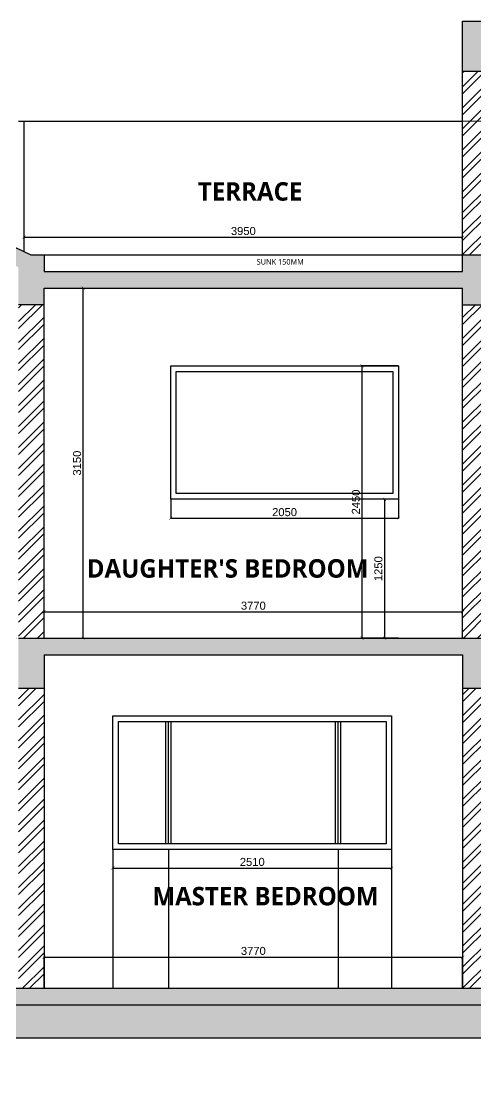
# Model space of a CAD drawing. Header units: millimetres. Extents: x 922141 to 965068, y 34629 to 256118.
# Drawn here: x 945119 to 949210, y 43839 to 53407 of the extents above; entities that cross this region are included whole.
import ezdxf

# ---------------------------------------------------------------- set-up
doc = ezdxf.new("R2010")
doc.units = ezdxf.units.MM
doc.header["$PDMODE"] = 35
doc.linetypes.add('ACAD_ISO03W100', pattern=[30, 12, -18])
doc.layers.get('0').update_dxf_attribs({"plot": 0})
doc.layers.get('Defpoints').update_dxf_attribs({"color": 6})
for name, color, linetype, lineweight in [('ABA_02_wall', 7, 'Continuous', 30), ('MCA__ ARREDO', 133, 'Continuous', 5), ('MCA__ LANDSCAPE', 136, 'Continuous', 5), ('MCA__ LAYOUT TESTO', 6, 'Continuous', 5)]:
    doc.layers.add(name, color=color, linetype=linetype, lineweight=lineweight)
for name, color, linetype in [('ABA_03_elevation 04', 8, 'Continuous'), ('ABA_08_glass', 142, 'Continuous'), ('ABA_09_ hatch rcc', 43, 'Continuous'), ('ABA_09_hatch misc', 253, 'Continuous'), ('MCA__ FACCIATA', 140, 'Continuous')]:
    doc.layers.add(name, color=color, linetype=linetype)
doc.styles.get("Standard").update_dxf_attribs({"font": 'arial.ttf'})
doc.dimstyles.new('ISO-25', dxfattribs={"dimtxt": 250, "dimasz": 20, "dimexe": 1.25, "dimexo": 0.625, "dimtad": 1, "dimdec": 1, "dimrnd": 5, "dimtxsty": 'Standard', "dimcen": 2.5, "dimadec": 0, "dimazin": 0, "dimtfac": 1, "dimtdec": 1, "dimtmove": 0, "dimatfit": 3, "dimfxl": 1, "dimarcsym": 0})
pattern_1 = [(45, (-559204.67, -305675.15), (-94.292689, 94.292689), []), (45, (-559141.8, -305675.15), (-94.292689, 94.292689), [])]

# ---------------------------------------------------------------- blocks, each defined once
blk = doc.blocks.new('_ArchTick')
at = {"color": 0, "linetype": 'ByBlock', "const_width": 0.15}
blk.add_lwpolyline([(-0.5, -0.5), (0.5, 0.5)], dxfattribs=at)
blk = doc.blocks.new('*D311')
at = {"layer": 'Defpoints', "color": 0, "transparency": 16777216}
for p in [(945323.9, 51006.8), (945676, 51006.8), (945323.9, 47856.8)]:
    blk.add_point(p, dxfattribs=at)
at = {"layer": 'MCA__ FACCIATA', "color": 0, "lineweight": -2, "transparency": 16777216}
for p, q in [((945324.5, 51006.8), (945677.2, 51006.8)), ((945676, 47856.8), (945676, 51006.8)), ((945324.5, 47856.8), (945677.2, 47856.8))]:
    blk.add_line(p, q, dxfattribs=at)
at = {"layer": 'MCA__ FACCIATA', "color": 0, "lineweight": -2, "transparency": 16777216, "xscale": 27, "yscale": 27, "zscale": 27}
for p, rotation in [((945676, 51006.8), 90), ((945676, 47856.8), 270)]:
    blk.add_blockref('_ArchTick', p, dxfattribs=dict(at, rotation=rotation))
at = {"layer": 'MCA__ FACCIATA', "color": 0, "lineweight": 0, "transparency": 16777216, "insert": (945621.2, 49431.8), "char_height": 72, "attachment_point": 5, "rotation": 90}
blk.add_mtext('3150', dxfattribs=at)
blk = doc.blocks.new('*D332')
at = {"layer": 'Defpoints', "color": 0, "transparency": 16777216}
for p in [(948513.9, 49106.8), (948388.6, 47856.8), (948513.9, 47856.8)]:
    blk.add_point(p, dxfattribs=at)
at = {"layer": 'MCA__ FACCIATA', "color": 0, "lineweight": -2, "transparency": 16777216}
for p, q in [((948513.3, 49106.8), (948387.3, 49106.8)), ((948388.6, 49106.8), (948388.6, 47856.8)), ((948513.3, 47856.8), (948387.3, 47856.8))]:
    blk.add_line(p, q, dxfattribs=at)
at = {"layer": 'MCA__ FACCIATA', "color": 0, "lineweight": -2, "transparency": 16777216, "xscale": 27, "yscale": 27, "zscale": 27}
for p, rotation in [((948388.6, 49106.8), 90), ((948388.6, 47856.8), 270)]:
    blk.add_blockref('_ArchTick', p, dxfattribs=dict(at, rotation=rotation))
at = {"layer": 'MCA__ FACCIATA', "color": 0, "lineweight": 0, "transparency": 16777216, "insert": (948333.8, 48481.8), "char_height": 72, "attachment_point": 5, "rotation": 90}
blk.add_mtext('1250', dxfattribs=at)
blk = doc.blocks.new('*D333')
at = {"layer": 'Defpoints', "color": 0, "transparency": 16777216}
for p in [(948513.9, 50306.8), (948185.8, 47856.8), (948513.9, 47856.8)]:
    blk.add_point(p, dxfattribs=at)
at = {"layer": 'MCA__ FACCIATA', "color": 0, "lineweight": -2, "transparency": 16777216}
for p, q in [((948513.3, 50306.8), (948184.6, 50306.8)), ((948185.8, 50306.8), (948185.8, 47856.8)), ((948513.3, 47856.8), (948184.6, 47856.8))]:
    blk.add_line(p, q, dxfattribs=at)
at = {"layer": 'MCA__ FACCIATA', "color": 0, "lineweight": -2, "transparency": 16777216, "xscale": 27, "yscale": 27, "zscale": 27}
for p, rotation in [((948185.8, 50306.8), 90), ((948185.8, 47856.8), 270)]:
    blk.add_blockref('_ArchTick', p, dxfattribs=dict(at, rotation=rotation))
at = {"layer": 'MCA__ FACCIATA', "color": 0, "lineweight": 0, "transparency": 16777216, "insert": (948131.1, 49081.8), "char_height": 72, "attachment_point": 5, "rotation": 90}
blk.add_mtext('2450', dxfattribs=at)
blk = doc.blocks.new('*D353')
at = {"layer": 'Defpoints', "color": 0, "transparency": 16777216}
for p in [(949091.9, 44987.9), (945323.9, 44706.8), (949091.9, 44706.8)]:
    blk.add_point(p, dxfattribs=at)
at = {"layer": 'MCA__ FACCIATA', "color": 0, "lineweight": -2, "transparency": 16777216}
for p, q in [((945323.9, 44707.5), (945323.9, 44989.1)), ((945323.9, 44987.9), (949091.9, 44987.9)), ((949091.9, 44707.5), (949091.9, 44989.1))]:
    blk.add_line(p, q, dxfattribs=at)
at = {"layer": 'MCA__ FACCIATA', "color": 0, "lineweight": -2, "transparency": 16777216, "xscale": 27, "yscale": 27, "zscale": 27, "rotation": 180}
blk.add_blockref('_ArchTick', (945323.9, 44987.9), dxfattribs=at)
at = {"layer": 'MCA__ FACCIATA', "color": 0, "lineweight": -2, "transparency": 16777216, "xscale": 27, "yscale": 27, "zscale": 27}
blk.add_blockref('_ArchTick', (949091.9, 44987.9), dxfattribs=at)
at = {"layer": 'MCA__ FACCIATA', "color": 0, "lineweight": 0, "transparency": 16777216, "insert": (947207.9, 45042.6), "char_height": 72, "attachment_point": 5}
blk.add_mtext('3770', dxfattribs=at)
blk = doc.blocks.new('*D358')
at = {"layer": 'Defpoints', "color": 0, "transparency": 16777216}
for p in [(945943.9, 45956.8), (948452.7, 45956.8), (948452.7, 45788.5)]:
    blk.add_point(p, dxfattribs=at)
at = {"layer": 'MCA__ FACCIATA', "color": 0, "lineweight": -2, "transparency": 16777216}
for p, q in [((945943.9, 45956.2), (945943.9, 45787.3)), ((948452.7, 45956.2), (948452.7, 45787.3)), ((945943.9, 45788.5), (948452.7, 45788.5))]:
    blk.add_line(p, q, dxfattribs=at)
at = {"layer": 'MCA__ FACCIATA', "color": 0, "lineweight": -2, "transparency": 16777216, "xscale": 27, "yscale": 27, "zscale": 27, "rotation": 180}
blk.add_blockref('_ArchTick', (945943.9, 45788.5), dxfattribs=at)
at = {"layer": 'MCA__ FACCIATA', "color": 0, "lineweight": -2, "transparency": 16777216, "xscale": 27, "yscale": 27, "zscale": 27}
blk.add_blockref('_ArchTick', (948452.7, 45788.5), dxfattribs=at)
at = {"layer": 'MCA__ FACCIATA', "color": 0, "lineweight": 0, "transparency": 16777216, "insert": (947198.3, 45843.3), "char_height": 72, "attachment_point": 5}
blk.add_mtext('2510', dxfattribs=at)
blk = doc.blocks.new('*D360')
at = {"layer": 'Defpoints', "color": 0, "transparency": 16777216}
for p in [(949091.9, 48093.8), (945323.9, 47856.8), (949091.9, 47856.8)]:
    blk.add_point(p, dxfattribs=at)
at = {"layer": 'MCA__ FACCIATA', "color": 0, "lineweight": -2, "transparency": 16777216}
for p, q in [((945323.9, 47857.5), (945323.9, 48095)), ((945323.9, 48093.8), (949091.9, 48093.8)), ((949091.9, 47857.5), (949091.9, 48095))]:
    blk.add_line(p, q, dxfattribs=at)
at = {"layer": 'MCA__ FACCIATA', "color": 0, "lineweight": -2, "transparency": 16777216, "xscale": 27, "yscale": 27, "zscale": 27, "rotation": 180}
blk.add_blockref('_ArchTick', (945323.9, 48093.8), dxfattribs=at)
at = {"layer": 'MCA__ FACCIATA', "color": 0, "lineweight": -2, "transparency": 16777216, "xscale": 27, "yscale": 27, "zscale": 27}
blk.add_blockref('_ArchTick', (949091.9, 48093.8), dxfattribs=at)
at = {"layer": 'MCA__ FACCIATA', "color": 0, "lineweight": 0, "transparency": 16777216, "insert": (947207.9, 48148.5), "char_height": 72, "attachment_point": 5}
blk.add_mtext('3770', dxfattribs=at)
blk = doc.blocks.new('*D365')
at = {"layer": 'Defpoints', "color": 0, "transparency": 16777216}
for p in [(949091.9, 51464.9), (945143.9, 51336), (949091.9, 51336)]:
    blk.add_point(p, dxfattribs=at)
at = {"layer": 'MCA__ FACCIATA', "color": 0, "lineweight": -2, "transparency": 16777216}
for p, q in [((945143.9, 51336.6), (945143.9, 51466.1)), ((945143.9, 51464.9), (949091.9, 51464.9)), ((949091.9, 51336.6), (949091.9, 51466.1))]:
    blk.add_line(p, q, dxfattribs=at)
at = {"layer": 'MCA__ FACCIATA', "color": 0, "lineweight": -2, "transparency": 16777216, "xscale": 27, "yscale": 27, "zscale": 27, "rotation": 180}
blk.add_blockref('_ArchTick', (945143.9, 51464.9), dxfattribs=at)
at = {"layer": 'MCA__ FACCIATA', "color": 0, "lineweight": -2, "transparency": 16777216, "xscale": 27, "yscale": 27, "zscale": 27}
blk.add_blockref('_ArchTick', (949091.9, 51464.9), dxfattribs=at)
at = {"layer": 'MCA__ FACCIATA', "color": 0, "lineweight": 0, "transparency": 16777216, "insert": (947117.9, 51519.7), "char_height": 72, "attachment_point": 5}
blk.add_mtext('3950', dxfattribs=at)
blk = doc.blocks.new('*D367')
at = {"layer": 'Defpoints', "color": 0, "transparency": 16777216}
for p in [(946463.9, 49106.8), (948513.9, 49106.8), (948513.9, 48935.6)]:
    blk.add_point(p, dxfattribs=at)
at = {"layer": 'MCA__ FACCIATA', "color": 0, "lineweight": -2, "transparency": 16777216}
for p, q in [((946463.9, 49106.2), (946463.9, 48934.3)), ((948513.9, 49106.2), (948513.9, 48934.3)), ((946463.9, 48935.6), (948513.9, 48935.6))]:
    blk.add_line(p, q, dxfattribs=at)
at = {"layer": 'MCA__ FACCIATA', "color": 0, "lineweight": -2, "transparency": 16777216, "xscale": 27, "yscale": 27, "zscale": 27, "rotation": 180}
blk.add_blockref('_ArchTick', (946463.9, 48935.6), dxfattribs=at)
at = {"layer": 'MCA__ FACCIATA', "color": 0, "lineweight": -2, "transparency": 16777216, "xscale": 27, "yscale": 27, "zscale": 27}
blk.add_blockref('_ArchTick', (948513.9, 48935.6), dxfattribs=at)
at = {"layer": 'MCA__ FACCIATA', "color": 0, "lineweight": 0, "transparency": 16777216, "insert": (947488.9, 48990.3), "char_height": 72, "attachment_point": 5}
blk.add_mtext('2050', dxfattribs=at)

msp = doc.modelspace()

# ---------------------------------------------------------------- hatches: boundary and pattern name
at = {"layer": 'ABA_09_ hatch rcc', "lineweight": 30, "true_color": 0xc7c8ca}
h = msp.add_hatch(color=9, dxfattribs=at)
h.dxf.hatch_style = 1
h.paths.add_polyline_path([(951867.97, 53406.83), (949091.92, 53406.83), (949091.92, 52956.83), (949321.92, 52956.83), (949321.92, 53256.83), (951641.92, 53256.83), (951641.92, 52956.83), (951867.97, 52956.83)])
h = msp.add_hatch(color=9, dxfattribs=at)
h.dxf.hatch_style = 1
h.paths.add_polyline_path([(931509.29, 48102.34), (930529.29, 48102.34), (930529.29, 47927.41), (931279.29, 47927.41), (931279.29, 47652.34), (931509.29, 47652.34), (931509.29, 47802.34), (936210.92, 47802.34), (936210.92, 47652.34), (936360.92, 47652.34), (936360.92, 47952.34), (937020.92, 47952.34), (937020.92, 47652.34), (937250.92, 47652.34), (937250.92, 48102.34), (936210.92, 48102.34), (936210.92, 47952.34), (931509.29, 47952.34)])
h.paths.add_polyline_path([(938306.48, 47587.6), (940763.92, 47587.6), (940763.92, 47737.6), (938286.13, 47737.6), (937250.92, 47451.44), (937250.92, 47295.81)])
h.paths.add_polyline_path([(951867.97, 51306.83), (951867.97, 51131.9), (952790.79, 50578.2), (952867.97, 50706.83)])
h.paths.add_polyline_path([(928109.98, 44713.6), (928109.98, 44973.36), (927961.61, 44973.36), (927961.61, 44713.6)], flags=9)
h.paths.add_polyline_path([(932280.52, 46124.6), (932280.52, 46384.36), (932132.15, 46384.36), (932132.15, 46124.6)], flags=9)
h.paths.add_polyline_path([(933475.1, 48118.39), (933475.1, 48322.21), (933326.73, 48322.21), (933326.73, 48118.39)], flags=9)
h.paths.add_polyline_path([(933524.24, 44505.85), (933524.24, 44709.67), (933375.87, 44709.67), (933375.87, 44505.85)], flags=9)
h.paths.add_polyline_path([(934805.36, 45198.88), (934805.36, 45458.64), (934656.99, 45458.64), (934656.99, 45198.88)], flags=9)
h.paths.add_polyline_path([(934556.64, 45802.88), (934556.64, 46062.64), (934408.27, 46062.64), (934408.27, 45802.88)], flags=9)
h.paths.add_polyline_path([(941190.14, 45323.88), (941190.14, 45583.64), (941041.77, 45583.64), (941041.77, 45323.88)], flags=9)
h.paths.add_polyline_path([(941190.14, 48416.28), (941190.14, 48676.04), (941041.77, 48676.04), (941041.77, 48416.28)], flags=9)
h.paths.add_polyline_path([(943772.42, 47942.05), (943772.42, 48201.81), (943624.05, 48201.81), (943624.05, 47942.05)], flags=9)
h.paths.add_polyline_path([(945696, 49302.24), (945696, 49562), (945547.63, 49562), (945547.63, 49302.24)], flags=9)
h.paths.add_polyline_path([(949512.65, 47655.85), (949512.65, 47859.67), (949364.28, 47859.67), (949364.28, 47655.85)], flags=9)
h.paths.add_polyline_path([(951458.49, 48298.88), (951458.49, 48558.64), (951310.12, 48558.64), (951310.12, 48298.88)], flags=9)
h.paths.add_polyline_path([(951458.49, 49380.23), (951458.49, 49584.05), (951310.12, 49584.05), (951310.12, 49380.23)], flags=9)
h.paths.add_polyline_path([(951458.49, 50305.23), (951458.49, 50509.05), (951310.12, 50509.05), (951310.12, 50305.23)], flags=9)
h.paths.add_polyline_path([(951458.44, 50905.21), (951458.44, 51109.03), (951310.07, 51109.03), (951310.07, 50905.21)], flags=9)
h.paths.add_polyline_path([(954348.15, 48298.88), (954348.15, 48558.64), (954199.77, 48558.64), (954199.77, 48298.88)], flags=9)
h.paths.add_polyline_path([(949512.65, 47280.82), (949512.65, 47484.64), (949364.28, 47484.64), (949364.28, 47280.82)], flags=9)
h.paths.add_polyline_path([(954293.38, 47676.85), (954293.38, 47880.67), (954145.01, 47880.67), (954145.01, 47676.85)], flags=9)
h.paths.add_polyline_path([(952540.88, 45148.88), (952540.88, 45408.64), (952392.5, 45408.64), (952392.5, 45148.88)], flags=9)
h.paths.add_polyline_path([(952274.66, 45627.88), (952274.66, 45887.64), (952126.29, 45887.64), (952126.29, 45627.88)], flags=9)
h.paths.add_polyline_path([(931473.27, 48569.39), (931473.27, 48829.15), (931324.89, 48829.15), (931324.89, 48569.39)], flags=9)
h.paths.add_polyline_path([(948408.69, 48348.88), (948408.69, 48608.64), (948260.32, 48608.64), (948260.32, 48348.88)], flags=9)
h.paths.add_polyline_path([(948205.92, 48952.88), (948205.92, 49212.64), (948057.55, 49212.64), (948057.55, 48952.88)], flags=9)
h.paths.add_polyline_path([(951465.93, 52148.88), (951465.93, 52408.64), (951317.56, 52408.64), (951317.56, 52148.88)], flags=9)
h.paths.add_polyline_path([(945293.42, 51773.88), (945293.42, 52033.64), (945145.05, 52033.64), (945145.05, 51773.88)], flags=9)
h.paths.add_polyline_path([(931857.7, 44918.03), (932061.52, 44918.03), (932061.52, 45066.41), (931857.7, 45066.41)], flags=9)
h.paths.add_polyline_path([(932946.34, 44912.65), (933206.1, 44912.65), (933206.1, 45061.02), (932946.34, 45061.02)], flags=9)
h.paths.add_polyline_path([(935255.52, 44908.44), (935515.28, 44908.44), (935515.28, 45056.81), (935255.52, 45056.81)], flags=9)
h.paths.add_polyline_path([(935281.92, 45844.88), (935541.68, 45844.88), (935541.68, 45993.25), (935281.92, 45993.25)], flags=9)
h.paths.add_polyline_path([(938880.61, 45742.64), (939140.37, 45742.64), (939140.37, 45891.01), (938880.61, 45891.01)], flags=9)
h.paths.add_polyline_path([(938877.44, 44906.52), (939137.2, 44906.52), (939137.2, 45054.89), (938877.44, 45054.89)], flags=9)
h.paths.add_polyline_path([(940575.39, 46018.26), (940575.39, 46278.02), (940427.01, 46278.02), (940427.01, 46018.26)], flags=9)
h.paths.add_polyline_path([(936797.54, 46199.6), (936797.54, 46459.36), (936649.17, 46459.36), (936649.17, 46199.6)], flags=9)
h.paths.add_polyline_path([(942024.98, 44856.33), (942284.74, 44856.33), (942284.74, 45004.7), (942024.98, 45004.7)], flags=9)
h.paths.add_polyline_path([(944070.97, 46339.43), (944330.73, 46339.43), (944330.73, 46487.8), (944070.97, 46487.8)], flags=9)
h.paths.add_polyline_path([(943424.34, 46331.68), (943424.34, 46535.5), (943275.97, 46535.5), (943275.97, 46331.68)], flags=9)
h.paths.add_polyline_path([(947078.34, 44967.82), (947338.1, 44967.82), (947338.1, 45116.19), (947078.34, 45116.19)], flags=9)
h.paths.add_polyline_path([(950390.6, 44846.35), (950650.36, 44846.35), (950650.36, 44994.73), (950390.6, 44994.73)], flags=9)
h.paths.add_polyline_path([(952969.02, 44797.12), (953228.78, 44797.12), (953228.78, 44945.49), (952969.02, 44945.49)], flags=9)
h.paths.add_polyline_path([(951517.31, 45977.88), (951517.31, 46237.64), (951368.94, 46237.64), (951368.94, 45977.88)], flags=9)
h.paths.add_polyline_path([(954227.69, 46002.88), (954227.69, 46262.64), (954079.32, 46262.64), (954079.32, 46002.88)], flags=9)
h.paths.add_polyline_path([(947069.34, 45768.44), (947329.1, 45768.44), (947329.1, 45916.81), (947069.34, 45916.81)], flags=9)
h.paths.add_polyline_path([(952921.6, 45752.16), (953125.42, 45752.16), (953125.42, 45900.53), (952921.6, 45900.53)], flags=9)
h.paths.add_polyline_path([(933479.94, 46124.6), (933479.94, 46384.36), (933331.57, 46384.36), (933331.57, 46124.6)], flags=9)
h.paths.add_polyline_path([(947078.34, 48073.71), (947338.1, 48073.71), (947338.1, 48222.09), (947078.34, 48222.09)], flags=9)
h.paths.add_polyline_path([(950352.98, 47992.57), (950612.74, 47992.57), (950612.74, 48140.94), (950352.98, 48140.94)], flags=9)
h.paths.add_polyline_path([(953109.02, 48007.09), (953368.78, 48007.09), (953368.78, 48155.46), (953109.02, 48155.46)], flags=9)
h.paths.add_polyline_path([(949515.32, 49377.24), (949515.32, 49637), (949366.95, 49637), (949366.95, 49377.24)], flags=9)
h.paths.add_polyline_path([(950352.98, 51508.57), (950612.74, 51508.57), (950612.74, 51656.94), (950352.98, 51656.94)], flags=9)
h.paths.add_polyline_path([(946988.34, 51444.86), (947248.1, 51444.86), (947248.1, 51593.23), (946988.34, 51593.23)], flags=9)
h.paths.add_polyline_path([(942024.98, 46309.94), (942284.74, 46309.94), (942284.74, 46458.31), (942024.98, 46458.31)], flags=9)
h.paths.add_polyline_path([(942024.98, 49725.8), (942284.74, 49725.8), (942284.74, 49874.17), (942024.98, 49874.17)], flags=9)
h.paths.add_polyline_path([(947359.98, 48915.47), (947619.74, 48915.47), (947619.74, 49063.84), (947359.98, 49063.84)], flags=9)
h.paths.add_polyline_path([(931599.3, 45896.02), (931752.16, 45896.02), (931752.16, 46046.02), (931599.3, 46046.02)], flags=9)
h.paths.add_polyline_path([(935316.31, 46475.55), (935449.16, 46475.55), (935449.16, 46625.55), (935316.31, 46625.55)], flags=9)
h.paths.add_polyline_path([(951987.89, 49435.54), (952135.03, 49435.54), (952135.03, 49585.54), (951987.89, 49585.54)], flags=9)
h.paths.add_polyline_path([(933443.71, 47960.36), (933871.42, 47960.36), (933871.42, 48078.99), (933443.71, 48078.99)], flags=25)
h.paths.add_polyline_path([(947236.94, 51186.97), (947664.65, 51186.97), (947664.65, 51305.6), (947236.94, 51305.6)], flags=9)
h.paths.add_polyline_path([(943825.33, 46407.08), (944871.6, 46407.08), (944871.6, 46645.46), (943825.33, 46645.46)], flags=9)
h.paths.add_polyline_path([(952899.57, 47729.25), (953327.28, 47729.25), (953327.28, 47847.89), (952899.57, 47847.89)], flags=9)
h.paths.add_polyline_path([(961615.09, 47402.18), (961617.21, 49487.9), (961269.77, 49488.25), (961267.65, 47402.53)], flags=9)
h.paths.add_polyline_path([(961619.52, 41364.18), (961622.46, 44257.19), (961275.03, 44257.54), (961272.08, 41364.53)], flags=9)
h.paths.add_polyline_path([(960199.1, 41361.74), (960201.07, 43300.39), (959865.66, 43300.73), (959863.69, 41362.08)], flags=9)
h.paths.add_polyline_path([(959802.14, 41385.42), (959802.96, 42186.41), (959455.52, 42186.77), (959454.7, 41385.77)], flags=9)
h.paths.add_polyline_path([(959797.41, 49023.55), (959798.21, 49808.04), (959493.9, 49808.35), (959493.1, 49023.86)], flags=9)
h.paths.add_polyline_path([(962548.93, 35433.53), (962550.98, 37444.51), (961758.31, 37445.32), (961756.27, 35434.34)], flags=9)
h.paths.add_polyline_path([(959791.57, 47979.25), (959792.2, 48603.27), (959487.9, 48603.58), (959487.26, 47979.56)], flags=9)
h.paths.add_polyline_path([(939018.88, 42492.86), (943714.11, 42492.86), (943714.11, 43744.37), (939018.88, 43744.37)], flags=9)
h.paths.add_polyline_path([(959797.41, 47117.09), (959797.8, 47500.36), (959493.49, 47500.67), (959493.1, 47117.39)], flags=9)
h.paths.add_polyline_path([(960487.01, 35422.61), (960489.28, 37659.69), (959831.19, 37660.36), (959828.91, 35423.28)], flags=9)
h.paths.add_polyline_path([(946660.36, 51689.76), (947655.09, 51689.76), (947655.09, 52085.75), (946660.36, 52085.75)], flags=9)
h.paths.add_polyline_path([(950286.79, 47702.06), (950725.7, 47702.06), (950725.7, 47820.69), (950286.79, 47820.69)], flags=9)
h.paths.add_polyline_path([(952947.79, 44556.97), (953386.7, 44556.97), (953386.7, 44675.6), (952947.79, 44675.6)], flags=9)
h.paths.add_polyline_path([(932872.66, 44549.69), (933311.58, 44549.69), (933311.58, 44668.32), (932872.66, 44668.32)], flags=9)
h.paths.add_polyline_path([(956298.06, 44231.09), (957438.51, 44231.09), (957438.51, 44429.08), (956298.06, 44429.08)], flags=9)
h.paths.add_polyline_path([(956298.06, 51141.28), (957423.97, 51141.28), (957423.97, 51479.08), (956298.06, 51479.08)], flags=9)
h.paths.add_polyline_path([(956296.58, 49792.66), (957640.31, 49792.66), (957640.31, 50129.08), (956296.58, 50129.08)], flags=9)
h.paths.add_polyline_path([(956298.06, 47831.09), (957854.94, 47831.09), (957854.94, 48029.08), (956298.06, 48029.08)], flags=9)
h.paths.add_polyline_path([(956319.35, 46648.34), (957759.28, 46648.34), (957759.28, 46984.76), (956319.35, 46984.76)], flags=9)
h.paths.add_polyline_path([(956298.06, 44681.09), (957335.86, 44681.09), (957335.86, 44879.08), (956298.06, 44879.08)], flags=9)
h.paths.add_polyline_path([(952637.58, 48296.1), (953632.31, 48296.1), (953632.31, 48692.08), (952637.58, 48692.08)], flags=9)
h.paths.add_polyline_path([(950085.89, 48034.99), (950953.44, 48034.99), (950953.44, 48710.59), (950085.89, 48710.59)], flags=9)
h.paths.add_polyline_path([(945646.3, 48297.54), (948195.9, 48297.54), (948195.9, 48693.53), (945646.3, 48693.53)], flags=9)
h.paths.add_polyline_path([(933170.41, 48547.62), (934165.14, 48547.62), (934165.14, 48943.6), (933170.41, 48943.6)], flags=9)
h.paths.add_polyline_path([(952640.38, 45069.68), (953507.94, 45069.68), (953507.94, 45745.28), (952640.38, 45745.28)], flags=9)
h.paths.add_polyline_path([(949970.54, 45072.44), (951257.51, 45072.44), (951257.51, 45748.03), (949970.54, 45748.03)], flags=9)
h.paths.add_polyline_path([(946237.58, 45349.29), (948305.03, 45349.29), (948305.03, 45745.28), (946237.58, 45745.28)], flags=9)
h.paths.add_polyline_path([(943883.37, 45069.68), (944810.55, 45069.68), (944810.55, 45745.28), (943883.37, 45745.28)], flags=9)
h.paths.add_polyline_path([(938274.18, 45349.29), (939723.71, 45349.29), (939723.71, 45745.28), (938274.18, 45745.28)], flags=9)
h.paths.add_polyline_path([(933937.21, 45349.29), (936915.64, 45349.29), (936915.64, 45745.28), (933937.21, 45745.28)], flags=9)
h.paths.add_polyline_path([(932682.31, 45075.19), (933324.02, 45075.19), (933324.02, 45748.03), (932682.31, 45748.03)], flags=9)
h = msp.add_hatch(color=9, dxfattribs=at)
h.dxf.hatch_style = 1
h.paths.add_polyline_path([(942135.31, 51586), (940422.62, 50779.53), (940486.52, 50643.83), (942168.86, 51436), (944579.34, 51436), (945093.92, 51193.7), (945093.92, 50856.83), (945323.92, 50856.83), (945323.92, 51006.83), (949091.92, 51006.83), (949091.92, 50856.83), (949321.92, 50856.83), (949321.92, 51156.83), (951641.92, 51156.83), (951641.92, 50856.83), (951867.97, 50856.83), (951867.97, 51306.83), (949091.92, 51306.83), (949091.92, 51156.83), (945323.92, 51156.83), (945323.92, 51306.83), (945205.78, 51306.83), (944612.89, 51586)])
h = msp.add_hatch(color=9, dxfattribs=at)
h.dxf.hatch_style = 1
h.paths.add_polyline_path([(945323.92, 47706.83), (949091.92, 47706.83), (949091.92, 47406.83), (949321.92, 47406.83), (949321.92, 47506.83), (951717.97, 47506.83), (951717.97, 47406.83), (951867.97, 47406.83), (951867.97, 47556.83), (954427.97, 47556.83), (954427.97, 47406.83), (954657.97, 47406.83), (954657.97, 47856.83), (954427.97, 47856.83), (954427.97, 47706.83), (951867.97, 47706.83), (951867.97, 47856.83), (951641.92, 47856.83), (951641.92, 47656.83), (949321.92, 47656.83), (949321.92, 47856.83), (945093.92, 47856.83), (945093.92, 47406.83), (945323.92, 47406.83)])
h = msp.add_hatch(color=9, dxfattribs=at)
h.dxf.hatch_style = 1
h.paths.add_polyline_path([(932559.29, 44706.83), (931279.29, 44706.83), (931029.29, 44706.83), (931029.29, 44556.83), (932409.29, 44556.83), (932409.29, 44356.83), (932559.29, 44356.83), (933749.29, 44356.83), (933749.29, 44556.83), (951717.97, 44556.83), (951717.97, 44356.83), (954657.97, 44356.83), (954657.97, 44706.83), (954427.97, 44706.83), (954427.97, 44506.83), (951867.97, 44506.83), (951867.97, 44706.83), (933599.29, 44706.83), (933598.5, 44506.83), (932558.5, 44506.83)])
at = {"layer": 'ABA_09_hatch misc'}
h = msp.add_hatch(dxfattribs=at)
h.set_pattern_fill('ANSI32', color=256, scale=14)
h.set_pattern_definition(pattern_1)
h.paths.add_polyline_path([(951641.92, 51306.83), (951867.97, 51306.83), (951867.97, 52956.83), (951641.92, 52956.83)])
h.paths.add_polyline_path([(949321.92, 52956.83), (949091.92, 52956.83), (949091.92, 51306.83), (949321.92, 51306.83)])
h = msp.add_hatch(dxfattribs=at)
h.set_pattern_fill('ANSI32', color=256, scale=14)
h.set_pattern_definition(pattern_1)
h.paths.add_polyline_path([(932409.29, 44706.83), (932559.29, 44706.83), (932559.29, 47802.34), (932409.29, 47802.34)])
h.paths.add_polyline_path([(933749.29, 47802.34), (933599.29, 47802.34), (933599.29, 44706.83), (933749.29, 44706.83)])
h.paths.add_polyline_path([(937020.92, 44706.83), (937250.92, 44706.83), (937250.92, 47652.34), (937020.92, 47652.34)])
h.paths.add_polyline_path([(940993.92, 50882.75), (940763.92, 50774.45), (940763.92, 44706.83), (940993.92, 44706.83)])
h.paths.add_polyline_path([(945093.92, 47856.83), (945323.92, 47856.83), (945323.92, 50856.83), (945093.92, 50856.83)])
h.paths.add_polyline_path([(945323.92, 47406.83), (945093.92, 47406.83), (945093.92, 44706.83), (945323.92, 44706.83)])
h.paths.add_polyline_path([(949321.92, 50856.83), (949091.92, 50856.83), (949091.92, 47856.83), (949321.92, 47856.83)])
h.paths.add_polyline_path([(949091.92, 44706.83), (949321.92, 44706.83), (949321.92, 47406.83), (949091.92, 47406.83)])
h.paths.add_polyline_path([(951641.92, 47856.83), (951867.97, 47856.83), (951867.97, 49006.83), (951641.92, 49006.83)])
h.paths.add_polyline_path([(951641.92, 49956.83), (951867.97, 49956.83), (951867.97, 50756.83), (951867.97, 50856.83), (951641.92, 50856.83), (951641.92, 50756.83)])
h.paths.add_polyline_path([(954427.97, 44706.83), (954657.97, 44706.83), (954657.97, 47406.83), (954427.97, 47406.83)])
h = msp.add_hatch(dxfattribs=at)
h.set_pattern_fill('AR-HBONE', color=256, scale=0.86)
h.set_pattern_definition([(45, (-559204.67, -305675.15), (0, 123.568324), [262.128, -87.376]), (135, (-559142.88, -305613.37), (1e-14, 123.568324), [262.128, -87.376])])
h.paths.add_polyline_path([(933749.29, 44556.83), (933748.5, 44356.83), (932409.29, 44356.83), (932409.29, 44556.83), (931029.29, 44556.83), (930779.29, 44556.83), (930779.29, 44406.83), (930529.29, 44406.83), (930529.29, 44256.83), (954657.97, 44256.83), (954657.97, 44356.83), (951717.97, 44356.83), (951717.97, 44556.83)])

# ---------------------------------------------------------------- linework, layer by layer
at = {"layer": 'ABA_02_wall'}
for p, q in [((949091.92, 53406.83), (951867.97, 53406.83)), ((949091.92, 51306.83), (949091.92, 53406.83)), ((949091.92, 52956.83), (949321.92, 52956.83)), ((949091.92, 51156.83), (949091.92, 51306.83)), ((945323.92, 47856.83), (945323.92, 51006.83)), ((945323.92, 51006.83), (949091.92, 51006.83)), ((949091.92, 47856.83), (949091.92, 51006.83)), ((945323.92, 50856.83), (945093.92, 50856.83)), ((949091.92, 50856.83), (949321.92, 50856.83)), ((945093.92, 47856.83), (949321.92, 47856.83)), ((945323.92, 47706.83), (945323.92, 44706.83)), ((945323.92, 47706.83), (949091.92, 47706.83)), ((949091.92, 47706.83), (949091.92, 44706.83)), ((945093.92, 47406.83), (945323.92, 47406.83)), ((949091.92, 47406.83), (949321.92, 47406.83)), ((933599.29, 44706.83), (951867.97, 44706.83)), ((933749.29, 44556.83), (951717.97, 44556.83)), ((957303.79, 44256.83), (926288.79, 44256.83))]:
    msp.add_line(p, q, dxfattribs=at)
for points in [[(944612.89, 51586), (945205.78, 51306.83), (945323.92, 51306.83), (945323.92, 51156.83), (949091.92, 51156.83)], [(949091.92, 51306.83), (951867.97, 51306.83)]]:
    msp.add_lwpolyline(points, dxfattribs=at)
at = {"layer": 'ABA_03_elevation 04'}
for p, q in [((945143.92, 52506.83), (949091.92, 52506.83)), ((945323.92, 51306.83), (949091.92, 51306.83)), ((945943.92, 45956.83), (945943.92, 44706.83)), ((946444.35, 45956.83), (946444.35, 44706.83)), ((947971.49, 45956.83), (947971.49, 44706.83)), ((948452.65, 45956.83), (948452.65, 44706.83))]:
    msp.add_line(p, q, dxfattribs=at)
at = {"layer": 'ABA_08_glass'}
for p, q in [((945093.92, 52506.83), (945143.92, 52506.83)), ((945143.92, 51335.95), (945143.92, 52506.83)), ((946419.35, 46006.83), (946419.35, 47106.83)), ((946444.35, 46006.83), (946444.35, 47106.83)), ((946469.35, 46006.83), (946469.35, 47106.83)), ((947946.49, 46006.83), (947946.49, 47106.83)), ((947971.49, 46006.83), (947971.49, 47106.83)), ((947996.49, 46006.83), (947996.49, 47106.83))]:
    msp.add_line(p, q, dxfattribs=at)
for points in [[(946463.92, 50306.83), (948513.92, 50306.83), (948513.92, 49106.83), (946463.92, 49106.83)], [(946513.92, 50256.83), (948463.92, 50256.83), (948463.92, 49156.83), (946513.92, 49156.83)], [(945943.92, 47156.83), (948452.65, 47156.83), (948452.65, 45956.83), (945943.92, 45956.83)], [(945993.92, 47106.83), (948402.65, 47106.83), (948402.65, 46006.83), (945993.92, 46006.83)]]:
    msp.add_lwpolyline(points, close=True, dxfattribs=at)
at = {"layer": 'MCA__ LANDSCAPE', "linetype": 'ACAD_ISO03W100', "ltscale": 15}
for p, q in [((949091.92, 52506.83), (957309.65, 52506.83)), ((943543.92, 47856.83), (957303.79, 47856.83))]:
    msp.add_line(p, q, dxfattribs=at)

# ---------------------------------------------------------------- texts
at = {"layer": 'MCA__ LAYOUT TESTO', "color": 14, "char_height": 166.1133, "attachment_point": 1}
for s, insert in [('{\\fSegoe UI Light|b1|i0|c0|p34;TERRACE}', (946708.78, 51959.21)), ("{\\fSegoe UI Light|b1|i0|c0|p34;DAUGHTER'S BEDROOM}", (945708.5, 48566.99, 0)), ('{\\fSegoe UI Light|b1|i0|c0|p34;MASTER BEDROOM}', (946299.78, 45618.74, 0))]:
    msp.add_mtext_dynamic_manual_height_columns(s, width=3575.625, gutter_width=1, heights=[0], dxfattribs=dict(at, insert=insert))

# ---------------------------------------------------------------- dimensions: what is measured, and where the dimension line sits
at = {"layer": 'MCA__ FACCIATA', "color": 252, "lineweight": 0, "true_color": 0x939598}
for p1, p2, distance, picture, middle in [((945323.92, 47856.83), (945323.92, 51006.83), -352.04, '*D311', (945621.18, 49431.83)), ((948513.92, 50306.83), (948513.92, 47856.83), -328.09, '*D333', (948131.08, 49081.83)), ((946463.92, 49106.83), (948513.92, 49106.83), -171.27, '*D367', (947488.92, 48990.32)), ((948513.92, 49106.83), (948513.92, 47856.83), -125.32, '*D332', (948333.84, 48481.83)), ((945323.92, 47856.83), (949091.92, 47856.83), 236.93, '*D360', (947207.92, 48148.54)), ((945943.92, 45956.83), (948452.65, 45956.83), -168.29, '*D358', (947198.29, 45843.29)), ((945323.92, 44706.83), (949091.92, 44706.83), 281.03, '*D353', (947207.92, 45042.64))]:
    dim = msp.add_aligned_dim(p1=p1, p2=p2, distance=distance, dimstyle='ISO-25', override={"dimtxt": 72, "dimasz": 27, "dimgap": 18, "dimtad": 3, "dimblk1": 'ArchTick', "dimblk2": 'ArchTick', "dimsah": 1}, dxfattribs=at)
    dim.commit()
    dim.dimension.update_dxf_attribs({"geometry": picture, "text_midpoint": middle})

# ---------------------------------------------------------------- next in the draw order: texts
at = {"layer": 'MCA__ ARREDO', "lineweight": 9, "insert": (947213.97, 51267.59), "char_height": 49.4385, "attachment_point": 1, "bg_fill": 2}
msp.add_mtext_dynamic_manual_height_columns('\\pxqc;{\\fSegoe UI Light|b0|i0|c0|p34;SUNK 150MM}', width=472.0948, gutter_width=1, heights=[0], dxfattribs=at)

# ---------------------------------------------------------------- next in the draw order: dimensions: what is measured, and where the dimension line sits
at = {"layer": 'MCA__ FACCIATA', "color": 252, "lineweight": 0, "true_color": 0x939598}
dim = msp.add_aligned_dim(p1=(945143.92, 51335.95), p2=(949091.92, 51335.95), distance=128.94, dimstyle='ISO-25', override={"dimtxt": 72, "dimasz": 27, "dimgap": 18, "dimtad": 3, "dimblk1": 'ArchTick', "dimblk2": 'ArchTick', "dimsah": 1}, dxfattribs=at)
dim.commit()
dim.dimension.update_dxf_attribs({"geometry": '*D365', "text_midpoint": (947117.92, 51519.68)})

doc.saveas('drawing.dxf')
